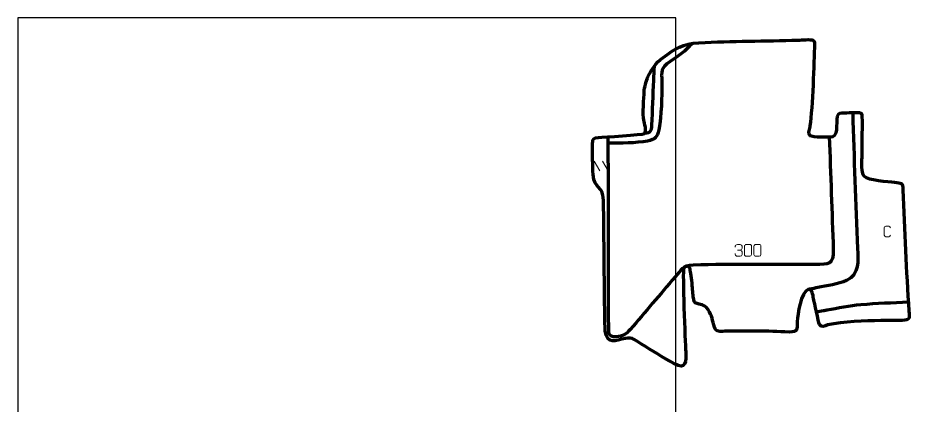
# Model space of a CAD drawing. Header units: millimetres. Extents: x 0 to 1899, y -281 to 2000.
# Drawn here: x 0 to 1899, y 1175 to 2000 of the extents above; entities that cross this region are included whole.
import ezdxf

# ---------------------------------------------------------------- set-up
doc = ezdxf.new("R2010")
doc.units = ezdxf.units.MM

msp = doc.modelspace()

# ---------------------------------------------------------------- linework, layer by layer
at = {"layer": '3_layer 1', "color": 250, "lineweight": 9}
for points in [[(1226.1, 1694.6), (1226.1, 1694.6), (1238.5, 1674.1), (1238.5, 1674.1)], [(1243.9, 1694.6), (1243.9, 1694.6), (1256.2, 1674.1), (1256.2, 1674.1)], [(1531.1, 1505), (1531.1, 1505), (1537.3, 1505), (1537.3, 1505)]]:
    msp.add_open_spline(points, degree=3, dxfattribs=at)
for points, knots in [([(1856.8, 1536.9), (1856.6, 1534.8), (1855.1, 1533.5), (1853.2, 1533.5), (1853.2, 1533.5), (1851.1, 1533.5), (1849, 1533.5), (1847, 1533.5), (1847, 1533.5), (1845.2, 1533.4), (1843.5, 1535.1), (1843.5, 1536.9), (1843.5, 1536.9), (1843.5, 1542.1), (1843.5, 1547.2), (1843.5, 1552.4), (1843.5, 1552.4), (1843.5, 1554.3), (1845, 1555.9), (1847, 1555.8), (1847, 1555.8), (1849.1, 1555.8), (1851.1, 1555.8), (1853.2, 1555.8), (1853.2, 1555.8), (1855, 1555.9), (1856.8, 1554.5), (1856.8, 1552.4)], [0, 0, 0, 0, 0.125, 0.125, 0.125, 0.125, 0.25, 0.25, 0.25, 0.25, 0.375, 0.375, 0.375, 0.375, 0.5, 0.5, 0.5, 0.5, 0.625, 0.625, 0.625, 0.625, 0.75, 0.75, 0.75, 0.75, 1, 1, 1, 1]), ([(1526.4, 1511.2), (1526.4, 1511.2), (1526.4, 1513.1), (1526.4, 1513.1), (1526.4, 1513.1), (1526.4, 1514.8), (1529.1, 1517), (1531.1, 1516.9), (1531.1, 1516.9), (1533.2, 1516.9), (1535.3, 1516.9), (1537.3, 1516.9), (1537.3, 1516.9), (1539.5, 1516.9), (1541.1, 1515.1), (1541.2, 1513.2), (1541.2, 1513.2), (1541.2, 1511.8), (1541.2, 1510.3), (1541.2, 1508.9), (1541.2, 1508.9), (1541.1, 1507.2), (1539.5, 1505), (1537.3, 1505), (1537.3, 1505), (1539.5, 1505), (1541.1, 1503.2), (1541.2, 1501.1), (1541.2, 1501.1), (1541.2, 1499.4), (1541.2, 1497.6), (1541.2, 1495.8), (1541.2, 1495.8), (1541.2, 1493.7), (1539.1, 1492), (1537.3, 1492), (1537.3, 1492), (1535.3, 1492), (1533.2, 1492), (1531.1, 1492), (1531.1, 1492), (1529, 1492), (1526.4, 1494.4), (1526.4, 1495.8), (1526.4, 1495.8), (1526.4, 1495.8), (1526.4, 1497.7), (1526.4, 1497.7)], [0, 0, 0, 0, 0.076923, 0.076923, 0.076923, 0.076923, 0.153846, 0.153846, 0.153846, 0.153846, 0.230769, 0.230769, 0.230769, 0.230769, 0.307692, 0.307692, 0.307692, 0.307692, 0.384615, 0.384615, 0.384615, 0.384615, 0.461538, 0.461538, 0.461538, 0.461538, 0.538462, 0.538462, 0.538462, 0.538462, 0.615385, 0.615385, 0.615385, 0.615385, 0.692308, 0.692308, 0.692308, 0.692308, 0.769231, 0.769231, 0.769231, 0.769231, 0.846154, 0.846154, 0.846154, 0.846154, 1, 1, 1, 1]), ([(1550.2, 1517), (1552.6, 1517), (1554.9, 1517), (1557.3, 1517), (1557.3, 1517), (1559.3, 1517), (1561.3, 1515.5), (1561.3, 1513.1), (1561.3, 1513.1), (1561.3, 1507.3), (1561.3, 1501.5), (1561.3, 1495.8), (1561.3, 1495.8), (1561.2, 1493.5), (1559.5, 1492), (1557.3, 1492), (1557.3, 1492), (1554.9, 1492), (1552.6, 1492), (1550.2, 1492), (1550.2, 1492), (1548.2, 1491.9), (1546.2, 1493.7), (1546.2, 1495.8), (1546.2, 1495.8), (1546.2, 1501.5), (1546.2, 1507.3), (1546.2, 1513.1), (1546.2, 1513.1), (1546.2, 1515.2), (1548, 1517), (1550.2, 1517)], [0, 0, 0, 0, 0.111111, 0.111111, 0.111111, 0.111111, 0.222222, 0.222222, 0.222222, 0.222222, 0.333333, 0.333333, 0.333333, 0.333333, 0.444444, 0.444444, 0.444444, 0.444444, 0.555556, 0.555556, 0.555556, 0.555556, 0.666667, 0.666667, 0.666667, 0.666667, 0.777778, 0.777778, 0.777778, 0.777778, 1, 1, 1, 1]), ([(1570.2, 1517), (1572.6, 1517), (1574.9, 1517), (1577.3, 1517), (1577.3, 1517), (1579.3, 1517), (1581.3, 1515.5), (1581.3, 1513.1), (1581.3, 1513.1), (1581.3, 1507.3), (1581.3, 1501.5), (1581.3, 1495.8), (1581.3, 1495.8), (1581.2, 1493.5), (1579.5, 1492), (1577.3, 1492), (1577.3, 1492), (1574.9, 1492), (1572.6, 1492), (1570.2, 1492), (1570.2, 1492), (1568.2, 1491.9), (1566.2, 1493.7), (1566.2, 1495.8), (1566.2, 1495.8), (1566.2, 1501.5), (1566.2, 1507.3), (1566.2, 1513.1), (1566.2, 1513.1), (1566.2, 1515.2), (1568, 1517), (1570.2, 1517)], [0, 0, 0, 0, 0.111111, 0.111111, 0.111111, 0.111111, 0.222222, 0.222222, 0.222222, 0.222222, 0.333333, 0.333333, 0.333333, 0.333333, 0.444444, 0.444444, 0.444444, 0.444444, 0.555556, 0.555556, 0.555556, 0.555556, 0.666667, 0.666667, 0.666667, 0.666667, 0.777778, 0.777778, 0.777778, 0.777778, 1, 1, 1, 1])]:
    msp.add_open_spline(points, degree=3, knots=knots, dxfattribs=at)
at = {"layer": '3_layer 2', "color": 142, "lineweight": 158}
for points, knots in [([(1435.7, 1945.6), (1418.6, 1928.1), (1408.4, 1920.3), (1388.2, 1906.8), (1388.2, 1906.8), (1366.5, 1892.3), (1370.1, 1887.3), (1370.2, 1863), (1370.2, 1863), (1370.2, 1829.7), (1370.1, 1794.1), (1363.7, 1761.3), (1363.7, 1761.3), (1360.5, 1745.2), (1356.5, 1740.9), (1339.9, 1737.5), (1339.9, 1737.5), (1315.7, 1732.6), (1282.2, 1733), (1256.3, 1733.1)], [0, 0, 0, 0, 0.166667, 0.166667, 0.166667, 0.166667, 0.333333, 0.333333, 0.333333, 0.333333, 0.5, 0.5, 0.5, 0.5, 0.666667, 0.666667, 0.666667, 0.666667, 1, 1, 1, 1]), ([(1354, 1896.7), (1353.5, 1886.7), (1353.1, 1876.8), (1352.6, 1866.8), (1352.6, 1866.8), (1351.2, 1834.9), (1350, 1802.9), (1348.5, 1771.1), (1348.5, 1771.1), (1348, 1759.9), (1346.1, 1753.9), (1334.3, 1753.5), (1334.3, 1753.5), (1334.3, 1753.5), (1333.4, 1753.5), (1333.4, 1753.5)], [0, 0, 0, 0, 0.2, 0.2, 0.2, 0.2, 0.4, 0.4, 0.4, 0.4, 0.6, 0.6, 0.6, 0.6, 1, 1, 1, 1]), ([(1776.6, 1798), (1779.2, 1701.3), (1782.9, 1604.9), (1787.1, 1508.2), (1787.1, 1508.2), (1788.3, 1482.1), (1791.1, 1453.2), (1763.2, 1440.2), (1763.2, 1440.2), (1746.9, 1432.7), (1720.8, 1429.2), (1702.5, 1425.3), (1702.5, 1425.3), (1696.7, 1424), (1690.9, 1422.7), (1685.1, 1421.5)], [0, 0, 0, 0, 0.2, 0.2, 0.2, 0.2, 0.4, 0.4, 0.4, 0.4, 0.6, 0.6, 0.6, 0.6, 1, 1, 1, 1]), ([(1726.7, 1746.5), (1729.5, 1666.2), (1732.5, 1585.8), (1735.2, 1505.5), (1735.2, 1505.5), (1736, 1473.4), (1725.3, 1474.6), (1696.6, 1474.5), (1696.6, 1474.5), (1610, 1474), (1523.4, 1475.6), (1436.8, 1473.2), (1436.8, 1473.2), (1414.2, 1471.9), (1412.4, 1463.5), (1398.7, 1447.8), (1398.7, 1447.8), (1366.4, 1410.7), (1335.2, 1372.8), (1303.1, 1335.8), (1303.1, 1335.8), (1293.6, 1324.9), (1287.8, 1321.8), (1273.4, 1320.3), (1273.4, 1320.3), (1255.3, 1318.4), (1257.4, 1331.2), (1257.3, 1345.1), (1257.3, 1345.1), (1256.8, 1408.2), (1257.1, 1471.5), (1256.9, 1534.7), (1256.9, 1534.7), (1256.7, 1601.1), (1256.8, 1667.7), (1256.3, 1734.1), (1256.3, 1734.1), (1256.2, 1738.3), (1256, 1742.5), (1255.9, 1746.7)], [0, 0, 0, 0, 0.090909, 0.090909, 0.090909, 0.090909, 0.181818, 0.181818, 0.181818, 0.181818, 0.272727, 0.272727, 0.272727, 0.272727, 0.363636, 0.363636, 0.363636, 0.363636, 0.454545, 0.454545, 0.454545, 0.454545, 0.545455, 0.545455, 0.545455, 0.545455, 0.636364, 0.636364, 0.636364, 0.636364, 0.727273, 0.727273, 0.727273, 0.727273, 0.818182, 0.818182, 0.818182, 0.818182, 1, 1, 1, 1]), ([(1894.9, 1394.3), (1861.5, 1392.3), (1827.1, 1391.3), (1793.8, 1388.4), (1793.8, 1388.4), (1770, 1386.4), (1745.3, 1380.9), (1721.6, 1376.8), (1721.6, 1376.8), (1719.1, 1376.4), (1716.6, 1375.9), (1714.2, 1375.5), (1714.2, 1375.5), (1709.2, 1374.6), (1704.3, 1373.8), (1699.4, 1372.9)], [0, 0, 0, 0, 0.2, 0.2, 0.2, 0.2, 0.4, 0.4, 0.4, 0.4, 0.6, 0.6, 0.6, 0.6, 1, 1, 1, 1])]:
    msp.add_open_spline(points, degree=3, knots=knots, dxfattribs=at)
at = {"layer": '3_layer 3', "color": 242, "lineweight": 158}
msp.add_open_spline([(1340.8, 1874.2), (1337.8, 1868.1), (1333.2, 1849.7), (1332.8, 1843), (1332.8, 1843), (1332.1, 1829.4), (1329.5, 1793.4), (1331.9, 1781.8), (1331.9, 1781.8), (1333.3, 1775.6), (1339, 1758.2), (1333.4, 1753.5), (1333.4, 1753.5), (1330.3, 1750.9), (1244.9, 1745.6), (1235.7, 1745.1), (1235.7, 1745.1), (1225.1, 1744.5), (1223.6, 1741.6), (1223.3, 1735.9), (1223.3, 1735.9), (1223.2, 1733.9), (1223.1, 1731.4), (1223.1, 1728.8), (1223.1, 1728.8), (1223, 1708.5), (1222.9, 1685.9), (1224, 1666), (1224, 1666), (1227.5, 1633.1), (1244.7, 1646.3), (1246, 1610.7), (1246, 1610.7), (1247.6, 1561.3), (1247.1, 1511.5), (1247.9, 1462.1), (1247.9, 1462.1), (1248.6, 1419.2), (1248.5, 1376.2), (1249.9, 1333.3), (1249.9, 1333.3), (1254.3, 1302.4), (1271.2, 1311.8), (1293.2, 1317), (1293.2, 1317), (1307.8, 1319.9), (1315.3, 1312.3), (1327.1, 1304.9), (1327.1, 1304.9), (1349.6, 1290.8), (1372.7, 1276.3), (1395.8, 1263.3), (1395.8, 1263.3), (1395.8, 1263.3), (1397.1, 1262.6), (1397.1, 1262.6), (1397.1, 1262.6), (1422.5, 1248.6), (1422, 1268.9), (1421.1, 1288.2), (1421.1, 1288.2), (1420.3, 1309.1), (1413.8, 1458.9), (1416.9, 1466.9), (1416.9, 1466.9), (1418.3, 1470.5), (1424.7, 1472.4), (1428.5, 1469), (1428.5, 1469), (1430.3, 1467.4), (1430.8, 1462), (1431.5, 1459.1), (1431.5, 1459.1), (1433.9, 1449.2), (1435, 1430.9), (1435.9, 1420.1), (1435.9, 1420.1), (1436.1, 1416.6), (1436.4, 1413.2), (1436.8, 1409.7), (1436.8, 1409.7), (1437.3, 1405.9), (1438.4, 1395.2), (1441.5, 1392.6), (1441.5, 1392.6), (1453.7, 1387.2), (1458.8, 1391.3), (1468.9, 1378.3), (1468.9, 1378.3), (1477.9, 1364.5), (1477.6, 1355.1), (1482.4, 1340.6), (1482.4, 1340.6), (1486, 1329.7), (1494.1, 1331.8), (1504.2, 1332), (1504.2, 1332), (1550.3, 1333), (1594.9, 1332.6), (1641.1, 1330.5), (1641.1, 1330.5), (1660.8, 1330.2), (1657.9, 1335.1), (1658.4, 1352.8), (1658.4, 1352.8), (1659.2, 1367.5), (1665.9, 1416.6), (1682.1, 1421.4), (1682.1, 1421.4), (1690.1, 1423.9), (1692, 1407.9), (1693.2, 1402.6), (1693.2, 1402.6), (1695.1, 1393.4), (1703.3, 1352.1), (1706.1, 1346.6), (1706.1, 1346.6), (1709.8, 1339.3), (1717, 1343.6), (1723.5, 1345.5), (1723.5, 1345.5), (1756.9, 1353.5), (1801.7, 1353.9), (1836.5, 1354.9), (1836.5, 1354.9), (1851.8, 1355.3), (1866.5, 1355.4), (1881.8, 1355.3), (1881.8, 1355.3), (1898.8, 1355.8), (1897.3, 1359.5), (1896.2, 1374.9), (1896.2, 1374.9), (1890.2, 1461), (1886.8, 1547.3), (1883.4, 1633.5), (1883.4, 1633.5), (1882.7, 1649.2), (1881.1, 1647.9), (1865.5, 1649.7), (1865.5, 1649.7), (1852.8, 1651.2), (1808.2, 1654.1), (1800.7, 1662.7), (1800.7, 1662.7), (1793.2, 1671.3), (1795.5, 1691.3), (1795.7, 1702.2), (1795.7, 1702.2), (1795.8, 1713.5), (1797.1, 1790.4), (1795.9, 1794.5), (1795.9, 1794.5), (1794.6, 1799), (1787.4, 1798), (1783.3, 1798), (1783.3, 1798), (1777.3, 1798), (1750.3, 1798.5), (1746.8, 1795.6), (1746.8, 1795.6), (1738.7, 1784.9), (1749, 1751), (1734.1, 1747.1), (1734.1, 1747.1), (1726.2, 1745.8), (1691.2, 1745.6), (1685.3, 1749.5), (1685.3, 1749.5), (1679.9, 1753.1), (1684.7, 1764.7), (1685.5, 1770.1), (1685.5, 1770.1), (1691.2, 1808.9), (1694.1, 1904), (1695.3, 1944.8), (1695.3, 1944.8), (1695.4, 1948.6), (1694.9, 1951.2), (1691.9, 1952.5), (1691.9, 1952.5), (1686.8, 1954.7), (1667.7, 1952.6), (1660.5, 1952.4), (1660.5, 1952.4), (1590.4, 1950.4), (1519.3, 1950.6), (1449.4, 1946.9), (1449.4, 1946.9), (1414.2, 1945), (1399.9, 1935.2), (1372.5, 1914.9), (1372.5, 1914.9), (1357, 1903.5), (1349.1, 1891.1), (1340.8, 1874.2)], degree=3, knots=[0, 0, 0, 0, 0.02, 0.02, 0.02, 0.02, 0.04, 0.04, 0.04, 0.04, 0.06, 0.06, 0.06, 0.06, 0.08, 0.08, 0.08, 0.08, 0.1, 0.1, 0.1, 0.1, 0.12, 0.12, 0.12, 0.12, 0.14, 0.14, 0.14, 0.14, 0.16, 0.16, 0.16, 0.16, 0.18, 0.18, 0.18, 0.18, 0.2, 0.2, 0.2, 0.2, 0.22, 0.22, 0.22, 0.22, 0.24, 0.24, 0.24, 0.24, 0.26, 0.26, 0.26, 0.26, 0.28, 0.28, 0.28, 0.28, 0.3, 0.3, 0.3, 0.3, 0.32, 0.32, 0.32, 0.32, 0.34, 0.34, 0.34, 0.34, 0.36, 0.36, 0.36, 0.36, 0.38, 0.38, 0.38, 0.38, 0.4, 0.4, 0.4, 0.4, 0.42, 0.42, 0.42, 0.42, 0.44, 0.44, 0.44, 0.44, 0.46, 0.46, 0.46, 0.46, 0.48, 0.48, 0.48, 0.48, 0.5, 0.5, 0.5, 0.5, 0.52, 0.52, 0.52, 0.52, 0.54, 0.54, 0.54, 0.54, 0.56, 0.56, 0.56, 0.56, 0.58, 0.58, 0.58, 0.58, 0.6, 0.6, 0.6, 0.6, 0.62, 0.62, 0.62, 0.62, 0.64, 0.64, 0.64, 0.64, 0.66, 0.66, 0.66, 0.66, 0.68, 0.68, 0.68, 0.68, 0.7, 0.7, 0.7, 0.7, 0.72, 0.72, 0.72, 0.72, 0.74, 0.74, 0.74, 0.74, 0.76, 0.76, 0.76, 0.76, 0.78, 0.78, 0.78, 0.78, 0.8, 0.8, 0.8, 0.8, 0.82, 0.82, 0.82, 0.82, 0.84, 0.84, 0.84, 0.84, 0.86, 0.86, 0.86, 0.86, 0.88, 0.88, 0.88, 0.88, 0.9, 0.9, 0.9, 0.9, 0.92, 0.92, 0.92, 0.92, 0.94, 0.94, 0.94, 0.94, 0.96, 0.96, 0.96, 0.96, 1, 1, 1, 1], dxfattribs=at)
at = {"layer": 'SHEET_BOUNDARY', "color": 1}
msp.add_lwpolyline([(0, 0), (1400, 0), (1400, 2000), (0, 2000), (0, 0)], dxfattribs=at)

doc.saveas('drawing.dxf')
